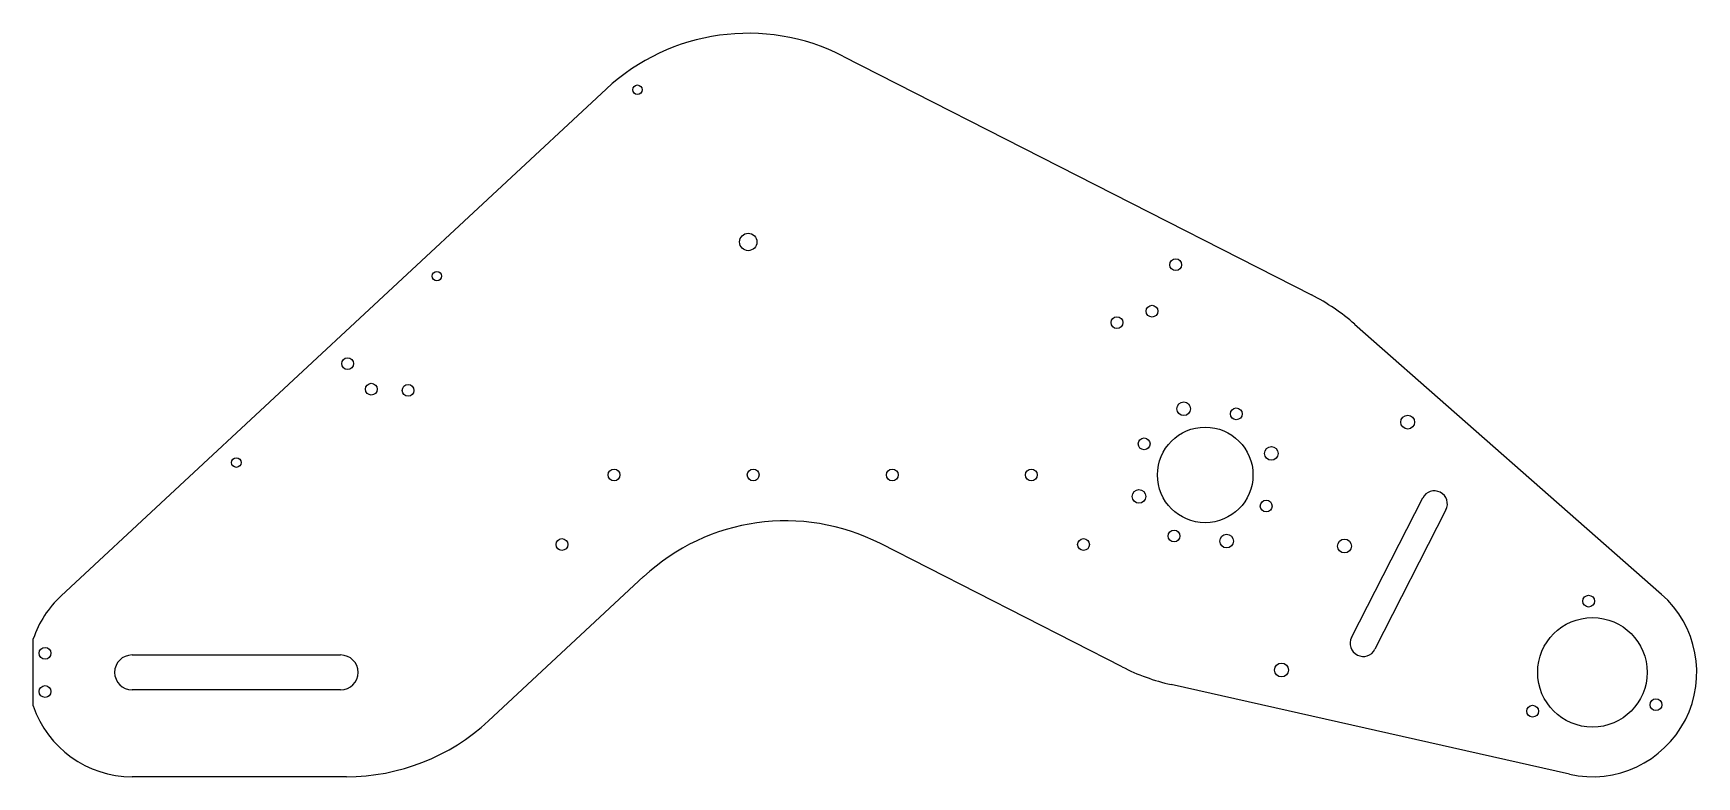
# Model space of a CAD drawing. Header units: inches. Extents: x -22.4 to 1.5, y -1.5 to 9.2.
import ezdxf

# ---------------------------------------------------------------- set-up
doc = ezdxf.new("R2010")
doc.units = ezdxf.units.IN
doc.header["$MEASUREMENT"] = 0

msp = doc.modelspace()

# ---------------------------------------------------------------- linework, layer by layer
at = {"linetype": 'Continuous', "lineweight": 25}
for p, q in [((-10.777, 8.86), (-4.038, 5.425)), ((-22.021, 1.099), (-14.182, 8.385)), ((-3.419, 5.005), (0.991, 1.126)), ((-3.462, 0.502), (-2.44, 2.507)), ((-2.106, 2.336), (-3.128, 0.332)), ((-6.763, 0.08), (-10.239, 1.851)), ((-13.644, 1.376), (-15.875, -0.698)), ((-22.42, -0.483), (-22.42, 0.483)), ((-21, 0.25), (-18, 0.25)), ((-0.329, -1.463), (-6.059, -0.174)), ((-18, -0.25), (-21, -0.25)), ((-17.917, -1.5), (-21, -1.5))]:
    msp.add_line(p, q, dxfattribs=at)
for centre, radius in [((-13.732, 8.376), 0.068), ((-12.139, 6.187), 0.125), ((-16.616, 5.696), 0.068), ((-5.992, 5.86), 0.0847), ((-6.333, 5.192), 0.0848), ((-6.837, 5.028), 0.0848), ((-17.9, 4.438), 0.0847), ((-17.559, 4.071), 0.0847), ((-17.03, 4.053), 0.0847), ((-5.877, 3.789), 0.098), ((-5.121, 3.716), 0.0848), ((-2.656, 3.598), 0.1), ((-6.446, 3.285), 0.0847), ((-5.568, 2.838), 0.687), ((-4.617, 3.147), 0.098), ((-19.5, 3.015), 0.068), ((-14.068, 2.838), 0.0847), ((-12.068, 2.838), 0.0847), ((-10.068, 2.838), 0.0847), ((-8.068, 2.838), 0.0847), ((-6.52, 2.529), 0.098), ((-4.691, 2.391), 0.0847), ((-14.818, 1.838), 0.0847), ((-7.318, 1.838), 0.0847), ((-6.016, 1.96), 0.0847), ((-5.26, 1.887), 0.098), ((-3.564, 1.816), 0.1), ((-0.054, 1.024), 0.0847), ((0, 0), 0.787), ((-22.25, 0.275), 0.0847), ((-4.472, 0.034), 0.1), ((-22.25, -0.275), 0.0847), ((-0.86, -0.558), 0.0847), ((0.913, -0.465), 0.0847)]:
    msp.add_circle(centre, radius, dxfattribs=at)
for centre, radius, start, end in [((-12.139, 6.187), 3, 62.9935, 132.903), ((-5.4, 2.752), 3, 48.666, 62.9935), ((-2.273, 2.421), 0.188, 332.9935, 152.9935), ((-11.601, -0.822), 3, 62.9935, 132.903), ((-21, 0), 1.5, 132.903, 161.2031), ((0, 0), 1.5, 257.321, 48.666), ((-3.295, 0.417), 0.188, 152.9935, 332.9935), ((-21, 0), 0.25, 90, 270), ((-18, 0), 0.25, 270, 90), ((-5.4, 2.752), 3, 242.9935, 257.321), ((-21, 0), 1.5, 198.7969, 270), ((-17.917, 1.5), 3, 270, 312.903)]:
    msp.add_arc(centre, radius, start, end, dxfattribs=at)

doc.saveas('drawing.dxf')
